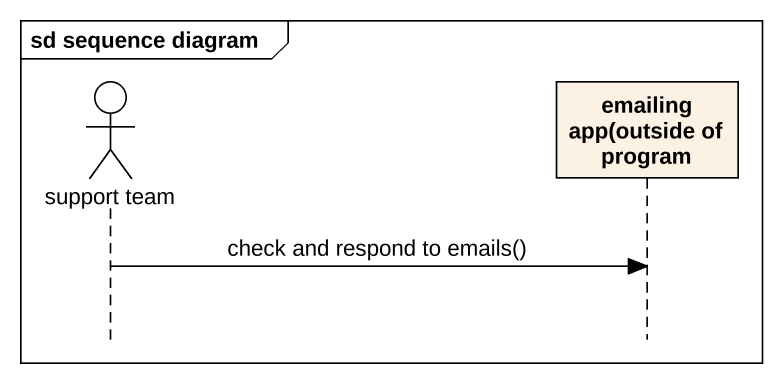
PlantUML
@startuml
mainframe sd sequence diagram
hide footbox
actor "support team" as support_team
participant "emailing app(outside of program" as emailing_app_outside_of

support_team -> emailing_app_outside_of : check and respond to emails()
@enduml
